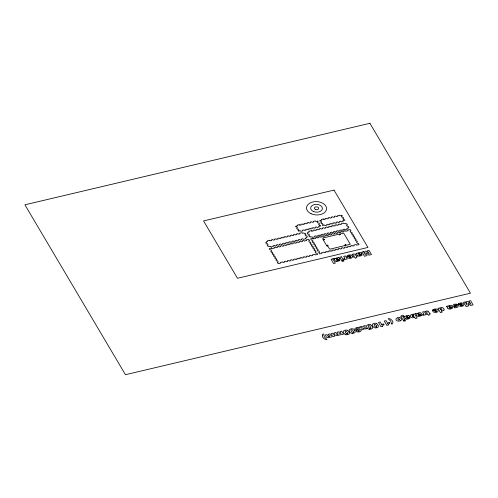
<?xml version="1.0" encoding="UTF-8"?>
<svg xmlns="http://www.w3.org/2000/svg" width="498" height="498" viewBox="0 0 498 498"><rect width="100%" height="100%" fill="white"/><g stroke="black" fill="none" stroke-linecap="round" stroke-linejoin="round"><path stroke-width="0.75" d="M400.977 316.348C401.108 315.228 403.778 314.798 403.567 316.168A1.008 0.672 3.1 0 0 402.863 316.348M344.635 258.325L344.473 257.69A7.321 4.862 3.1 0 0 344.292 257.354L343.688 256.333L345.413 255.928L347.218 258.972L345.612 259.352C345.668 258.443 343.24 261.207 343.664 258.755A1.152 0.766 3.1 0 0 344.772 258.499M423.524 314.001L423.362 313.373A7.321 4.862 3.1 0 0 423.182 313.03L422.578 312.009L424.302 311.605L426.107 314.649L424.501 315.029C424.564 314.095 422.186 316.884 422.547 314.431A1.152 0.766 3.1 0 0 423.655 314.182M347.648 333.486L347.654 333.448A1.127 0.747 3.1 0 0 347.666 333.324L347.536 332.838A9.779 6.493 3.1 0 0 346.757 331.562C344.853 329.776 344.666 332.62 346.303 333.604M353.437 332.116L353.449 332.079A1.127 0.747 3.1 0 0 353.462 331.954L353.325 331.469A9.779 6.493 3.1 0 0 352.553 330.193C350.667 328.4 350.468 331.295 352.098 332.234A0.784 0.523 3.1 0 0 353.518 332.135M370.823 328.008L370.829 327.97A1.127 0.747 3.1 0 0 370.842 327.846L370.711 327.36A9.779 6.493 3.1 0 0 369.933 326.084C368.003 324.31 367.866 327.192 369.479 328.126M376.613 326.638L376.625 326.601A1.127 0.747 3.1 0 0 376.637 326.476L376.5 325.991M359.892 253.768C359.992 252.305 357.159 254.596 359.351 254.092A2.702 1.793 3.1 0 0 359.886 253.793M337.688 259.004C337.644 257.485 335.03 259.931 337.134 259.34A2.702 1.793 3.1 0 0 337.669 259.041L337.656 259.035M339.356 258.972L339.038 259.228A3.816 2.534 3.1 0 1 338.497 259.483L337.476 259.912A5.335 3.542 3.1 0 0 337.102 260.093L336.866 260.224M361.573 253.719L361.255 253.974A3.816 2.534 3.1 0 1 360.72 254.235L359.693 254.659A5.335 3.542 3.1 0 0 359.319 254.845L359.052 254.995M409.53 316.709L409.213 316.965A3.816 2.534 3.1 0 1 408.671 317.22L407.65 317.649A5.335 3.542 3.1 0 0 407.277 317.83L407.009 317.979M421.084 314.008L420.798 314.226A3.816 2.534 3.1 0 1 420.262 314.481L419.285 314.885A5.335 3.542 3.1 0 0 418.862 315.091L418.662 315.203M452.066 306.687L451.779 306.905A3.816 2.534 3.1 0 1 451.244 307.16L450.217 307.59A5.335 3.542 3.1 0 0 449.843 307.77L449.613 307.901M433.154 309.613C434.723 308.648 437.923 308.505 438.24 310.858C437.225 314.599 427.857 310.603 436.142 310.21A1.289 0.853 3.1 0 0 435.682 309.831A0.996 0.66 3.1 0 0 434.461 310.011A1.301 0.865 3.1 0 0 434.281 310.285L432.488 310.59A2.639 1.755 3.1 0 1 433.123 309.6M458.77 303.562C460.345 302.572 463.657 302.467 463.85 304.882C462.673 308.505 453.56 304.521 461.758 304.16A1.289 0.853 3.1 0 0 461.297 303.78A0.996 0.66 3.1 0 0 460.084 303.961A1.301 0.865 3.1 0 0 459.903 304.228L458.11 304.539M449.875 307.017C447.559 307.87 450.354 305.174 450.397 306.712A2.702 1.793 3.1 0 1 449.868 307.011M400.324 320.768L399.801 320.936A4.719 3.131 3.1 0 1 399.315 321.048L398.375 321.129A2.49 1.65 3.1 0 1 396.047 319.94A2.49 1.65 3.1 0 1 396.869 318.135L397.472 317.88M455.857 305.255L457.525 304.751A1.805 1.201 3.1 0 0 456.442 304.203M368.097 324.814L366.87 325.387A1.793 1.189 3.1 0 0 366.59 325.767L366.852 327.304A9.294 6.169 3.1 0 0 367.007 327.578A6.462 4.289 3.1 0 0 367.761 328.518A2.621 1.743 3.1 0 0 368.856 329.166A2.117 1.407 3.1 0 0 369.634 329.259M347.778 334.563L348.886 334.09A2.079 1.382 3.1 0 0 349.247 333.735A1.811 1.208 3.1 0 0 349.366 333.492L349.104 332.122M376.749 327.715L377.858 327.242A2.079 1.382 3.1 0 0 378.212 326.893A1.811 1.208 3.1 0 0 378.337 326.651L378.075 325.275M333.704 258.692L335.397 258.325A1.724 1.145 3.1 0 1 335.727 258.568L335.77 258.63A2.403 1.594 3.1 0 1 336.287 258.126M403.878 316.429L405.571 316.062A1.724 1.145 3.1 0 1 405.901 316.305L405.938 316.367A2.403 1.594 3.1 0 1 406.461 315.863M415.463 313.69L417.156 313.323A1.724 1.145 3.1 0 1 417.486 313.566L417.529 313.634A2.403 1.594 3.1 0 1 418.052 313.124M446.445 306.37L448.138 306.002A1.724 1.145 3.1 0 1 448.468 306.245L448.511 306.314A2.403 1.594 3.1 0 1 449.034 305.803M462.1 304.745L460.333 305.162A1.052 0.697 3.1 0 0 461.297 305.648A1.052 0.697 3.1 0 0 462.287 305.237M382.458 326.371L381.007 326.713L378.474 322.43L380.248 322.013L381.922 324.839M388.253 325.001L386.803 325.343L384.269 321.061L386.043 320.644L387.712 323.47M360.508 254.69C364.791 253.999 360.222 256.806 358.28 256.09A1.787 1.183 3.1 0 1 357.359 255.374M338.291 259.937C342.649 259.221 337.663 262.185 336.019 261.326M455.527 306.463C451.256 307.565 452.999 303.114 456.442 304.216M451.032 307.615C455.365 306.874 450.547 309.837 448.766 309.003A1.787 1.183 3.1 0 1 447.883 308.306M420.051 314.935C424.433 314.151 419.497 317.195 417.785 316.323A1.787 1.183 3.1 0 1 416.901 315.626M408.466 317.674C412.736 317.014 408.117 319.828 406.194 319.062M454.668 305.641L454.35 305.28A0.99 0.66 3.1 0 1 455.882 305.243M456.268 306.388C448.953 308.611 462.038 307.982 456.791 305.479A6.729 4.47 3.1 0 0 455.875 305.542L455.203 305.604A4.781 3.175 3.1 0 1 454.699 305.648M412.444 314.481C410.694 314.02 409.468 316.211 411.105 317.263A2.067 1.37 3.1 0 0 411.703 317.618A2.004 1.332 3.1 0 0 414.535 317.039L415.4 318.508L417.125 318.104L414.629 313.889L413.029 314.269L413.296 314.711M337.744 334.687A0.984 0.654 3.1 0 0 337.905 333.822L337.009 332.228L338.733 331.824L339.723 333.498A1.967 1.307 3.1 0 0 339.922 333.778L341.037 333.486L339.978 331.531L341.703 331.12L343.508 334.17L341.902 334.55C339.966 334.245 335.023 337.986 334.04 332.932L335.764 332.521L336.791 334.264A0.84 0.56 3.1 0 0 337.084 334.55A0.672 0.442 3.1 0 0 337.638 334.619M428 311.244L426.96 310.951L425.205 311.406L425.709 312.171L426.649 312.09L427.427 313.379L426.469 313.603L426.967 314.45L427.925 314.219L428.616 315.39L429.979 314.375L429.65 313.815L430.272 313.665L428.51 311.897A4.084 2.708 3.1 0 0 428.019 311.238M447.048 306.967L447.845 308.312M416.863 315.632L416.067 314.288A2.633 1.749 3.1 0 0 415.494 313.672M405.272 318.371L404.476 317.027A2.633 1.749 3.1 0 0 403.903 316.411M403.1 316.821L404.799 319.685L403.075 320.096L401.326 317.139A5.441 3.611 3.1 0 1 400.952 316.348M357.321 255.381L356.524 254.036A2.633 1.749 3.1 0 0 355.945 253.426L357.614 253.077A1.724 1.145 3.1 0 1 357.944 253.32L357.987 253.382A2.403 1.594 3.1 0 1 358.51 252.872M355.416 254.845L357.178 256.619L356.556 256.769L356.885 257.329L355.522 258.344L354.831 257.173L353.873 257.398L353.375 256.557L354.333 256.333L353.543 255.026L352.615 255.125L352.036 254.391L353.866 253.905L354.906 254.198A4.084 2.708 3.1 0 1 355.398 254.852M389.168 322.418L389.741 323.389A3.872 2.571 3.1 0 0 388.11 324.976M383.952 324.758L383.373 323.787A6.381 4.233 3.1 0 0 381.891 324.82M334.307 259.29L335.098 260.635A1.787 1.183 3.1 0 0 336.013 261.338M329.228 335.864L328.294 334.289L330.018 333.884L331.008 335.559A1.967 1.307 3.1 0 0 331.207 335.839L332.322 335.546L331.263 333.585L332.988 333.181L334.793 336.225L333.187 336.604C331.245 336.312 326.308 340.059 325.325 334.992L327.049 334.581L328.076 336.324A0.84 0.56 3.1 0 0 328.369 336.611A0.672 0.442 3.1 0 0 328.923 336.679M372.28 326.644L372.541 328.02A1.811 1.208 3.1 0 1 372.423 328.263A2.079 1.382 3.1 0 1 372.062 328.612L370.954 329.085A3.393 2.253 3.1 0 1 369.634 329.284M354.9 330.753L355.161 332.122A1.811 1.208 3.1 0 1 355.037 332.371A2.079 1.382 3.1 0 1 354.682 332.72L353.574 333.193A3.393 2.253 3.1 0 1 352.254 333.386M458.135 304.539A2.639 1.755 3.1 0 1 458.739 303.543M462.082 304.745A1.295 0.859 3.1 0 1 462.15 305.193M455.527 306.469A4.607 3.056 3.1 0 1 456.268 306.382M451.176 307.633A1.108 0.735 3.1 0 1 450.385 308.2M446.469 306.351A2.633 1.749 3.1 0 1 447.073 306.961M449.109 305.853A2.596 1.724 3.1 0 1 451.344 305.392A1.338 0.89 3.1 0 1 452.165 306.581M450.416 308.256A0.753 0.498 3.1 0 1 449.47 307.951M443.998 310.042A2.135 1.419 3.1 0 0 444.091 309.376L443.948 308.941A4.532 3.013 3.1 0 0 443.849 308.76A3.175 2.11 3.1 0 0 442.691 307.714L442.579 307.683A1.737 1.152 3.1 0 0 441.321 307.527L441.203 307.546A2.06 1.37 3.1 0 0 440.244 307.889A2.471 1.643 3.1 0 0 439.834 308.449L439.547 308.001L437.947 308.38L440.444 312.595L442.168 312.184L441.296 310.715A1.992 1.326 3.1 0 0 443.948 310.03M436.671 311.294A1.052 0.697 3.1 0 1 435.682 311.698A1.052 0.697 3.1 0 1 434.71 311.213L436.478 310.796A1.295 0.859 3.1 0 1 436.528 311.25M420.194 314.954A1.108 0.735 3.1 0 1 419.403 315.52M418.127 313.174A2.596 1.724 3.1 0 1 420.362 312.713A1.338 0.89 3.1 0 1 421.19 313.902M419.44 315.576A0.753 0.498 3.1 0 1 418.488 315.271M412.45 314.468A2.558 1.699 3.1 0 1 413.284 314.724M413.184 315.408A1.27 0.84 3.1 0 1 413.521 316.796M412.139 315.558A0.784 0.523 3.1 0 1 413.259 315.302M412.842 316.647A1.569 1.04 3.1 0 1 412.207 315.57M413.427 316.728A0.728 0.486 3.1 0 1 412.811 316.672M408.609 317.693A1.108 0.735 3.1 0 1 407.818 318.259M406.187 319.075A1.787 1.183 3.1 0 1 405.316 318.365M406.542 315.913A2.596 1.724 3.1 0 1 408.777 315.452M408.752 315.502A1.338 0.89 3.1 0 1 409.599 316.641M407.85 318.315A0.753 0.498 3.1 0 1 406.903 318.004M403.112 316.821A1.818 1.208 3.1 0 1 402.95 316.467M400.355 320.799A2.577 1.712 3.1 0 0 401.214 318.577A2.384 1.581 3.1 0 0 399.9 317.786M397.504 317.911A3.193 2.117 3.1 0 1 399.913 317.736M387.681 323.457A6.381 4.233 3.1 0 1 389.162 322.411M382.315 326.346A3.872 2.571 3.1 0 1 383.977 324.789M376.594 323.538A5.291 3.511 3.1 0 1 377.951 325.287M376.737 327.703A3.393 2.253 3.1 0 1 375.43 327.914A2.117 1.407 3.1 0 1 374.658 327.79A2.621 1.743 3.1 0 1 373.556 327.149A6.462 4.289 3.1 0 1 372.797 326.209A9.294 6.169 3.1 0 1 372.647 325.935L372.386 324.403A1.793 1.189 3.1 0 1 372.666 324.017L373.892 323.445A2.776 1.843 3.1 0 1 376.6 323.482M376.488 325.991A9.779 6.493 3.1 0 0 375.729 324.715C373.761 322.947 373.674 325.829 375.274 326.756A0.784 0.523 3.1 0 0 376.693 326.657M370.798 324.908A5.291 3.511 3.1 0 1 372.155 326.657M368.122 324.839A2.776 1.843 3.1 0 1 370.811 324.852M370.898 328.026A0.784 0.523 3.1 0 1 369.504 328.12M356.101 330.684A1.606 1.064 3.1 0 0 357.29 331.948L359.033 331.898A6.244 4.146 3.1 0 0 359.344 331.83A3.025 2.011 3.1 0 0 360.826 331.17L360.975 330.89A1.569 1.04 3.1 0 0 360.409 329.682A1.83 1.22 3.1 0 0 359.568 329.483C361.94 325.188 350.667 328.493 356.481 330.199A2.148 1.426 3.1 0 0 356.12 330.684M354.775 330.765A5.291 3.511 3.1 0 0 353.418 329.016A2.776 1.843 3.1 0 0 350.735 328.948L349.49 329.495A1.793 1.189 3.1 0 0 349.21 329.875L349.471 331.407A9.294 6.169 3.1 0 0 349.621 331.687A6.462 4.289 3.1 0 0 350.374 332.627A2.621 1.743 3.1 0 0 351.476 333.274A2.117 1.407 3.1 0 0 352.248 333.367M347.623 330.379A5.291 3.511 3.1 0 1 348.98 332.135M347.766 334.544A3.393 2.253 3.1 0 1 346.459 334.756A2.117 1.407 3.1 0 1 345.687 334.631M345.68 334.644A2.621 1.743 3.1 0 1 344.585 333.996A6.462 4.289 3.1 0 1 343.832 333.056A9.294 6.169 3.1 0 1 343.676 332.776L343.415 331.245A1.793 1.189 3.1 0 1 343.695 330.865L344.921 330.286A2.776 1.843 3.1 0 1 347.635 330.33M347.722 333.504A0.784 0.523 3.1 0 1 346.328 333.592M329.19 335.882A0.984 0.654 3.1 0 1 329.029 336.748M360.652 254.708A1.108 0.735 3.1 0 1 359.861 255.275A0.753 0.498 3.1 0 1 358.946 255.02M358.585 252.922A2.596 1.724 3.1 0 1 360.82 252.461A1.313 0.872 3.1 0 1 361.604 253.009A1.338 0.89 3.1 0 1 361.641 253.65M350.984 257.223A1.052 0.697 3.1 0 1 349.994 257.628A1.052 0.697 3.1 0 1 349.023 257.142L350.791 256.725A1.295 0.859 3.1 0 1 350.841 257.173M338.435 259.956A1.108 0.735 3.1 0 1 337.644 260.522M333.728 258.674A2.633 1.749 3.1 0 1 334.332 259.284M336.368 258.176A2.596 1.724 3.1 0 1 338.603 257.715M338.578 257.765A1.338 0.89 3.1 0 1 339.424 258.898M337.675 260.579A0.753 0.498 3.1 0 1 336.729 260.267M440.406 309.034C442.012 312.072 442.859 307.179 440.406 309.034M406.449 316.89L406.661 317.4L407.308 317.077A2.702 1.793 3.1 0 0 407.843 316.778L407.364 316.286L406.449 316.865M418.04 314.151L418.252 314.661L418.893 314.338A2.702 1.793 3.1 0 0 419.434 314.045L418.955 313.553L418.04 314.107M322.337 335.733L322.735 337.252L323.868 338.559L325.941 339.723L326.999 339.474L324.323 336.897L323.737 333.959L322.679 334.208L322.337 335.733M324.491 239.538C323.594 240.908 323.028 238.324 324.491 239.538M327.995 245.464C327.236 244.076 326.408 246.529 327.995 245.502M340.171 234.602C339.406 235.959 338.615 233.438 340.171 234.589M345.836 244.941C345.22 243.59 344.149 245.944 345.83 244.991M391.465 323.775C392.511 325.157 393.408 322.138 392.511 321.067C391.646 319.648 389.878 318.185 388.185 318.732L390.687 321.029L391.465 323.775M399.738 319.635C396.981 321.864 397.921 316.286 399.738 319.635M352.559 256.7C351.725 260.591 342.076 256.526 350.455 256.14A1.289 0.853 3.1 0 0 349.988 255.76A0.996 0.66 3.1 0 0 348.774 255.941A1.301 0.865 3.1 0 0 348.594 256.215L346.801 256.52A2.639 1.755 3.1 0 1 347.436 255.53C349.03 254.634 352.111 254.397 352.559 256.7M363.808 328.4L363.472 329.452L361.56 329.9L362.245 328.089L359.656 326.875L361.673 326.402L363.086 327.186L363.49 325.972L365.358 325.53L364.661 327.516L367.063 328.599L365.003 329.091L363.808 328.4M323.121 237.951L322.829 239.177L326.943 246.13L328.064 246.479L329.495 248.907L330.168 249.118L350.287 244.238L343.632 233.101L323.121 237.951M369.902 123.292L24.9 204.809L125.465 374.708L470.467 293.191L369.902 123.292M334.021 190.112L203.545 220.938L237.484 278.282L367.96 247.45L334.021 190.112M299.217 224.698L297.182 225.177L297.555 225.818L295.519 226.297L295.868 226.895L296.814 226.671L297.543 227.903L296.596 228.121L297.331 229.354L298.271 229.136L298.999 230.369L298.059 230.586L298.408 231.184L300.45 230.699L300.823 231.34L302.865 230.854L302.485 230.219L304.054 229.846L304.434 230.487L306.002 230.113L305.623 229.478L307.191 229.105L307.571 229.746L309.14 229.373L308.76 228.738L310.329 228.364L310.702 229.005L312.271 228.632L311.897 227.997L313.466 227.623L313.84 228.265L315.408 227.891L315.035 227.256L316.604 226.883L316.977 227.524L319.019 227.038L318.639 226.403L320.681 225.924L320.326 225.326L319.386 225.55L318.658 224.318L319.598 224.094L318.869 222.861L317.929 223.085L317.195 221.853L318.141 221.629L317.786 221.037L315.751 221.517L315.371 220.882L313.329 221.361L313.709 222.002L312.14 222.369L311.767 221.735L310.198 222.102L310.571 222.743L309.003 223.11L308.629 222.475L307.061 222.843L307.434 223.484L305.865 223.851L305.492 223.216L303.923 223.583L304.303 224.225L302.734 224.592L302.354 223.957L300.786 224.324L301.166 224.965L299.597 225.333L299.217 224.698M323.37 218.989L321.328 219.475L321.708 220.11L319.666 220.589L320.021 221.187L320.961 220.963L321.689 222.195L320.749 222.419L321.478 223.652L322.418 223.428L323.146 224.66L322.206 224.884L322.561 225.476L324.596 224.996L324.976 225.631L327.012 225.152L326.638 224.511L328.207 224.144L328.58 224.779L330.149 224.411L329.776 223.77L331.344 223.403L331.718 224.038L333.286 223.67L332.907 223.029L334.475 222.662L334.855 223.297L336.424 222.93L336.044 222.289L337.613 221.921L337.993 222.556L339.561 222.183L339.182 221.548L340.75 221.18L341.13 221.815L343.166 221.336L342.792 220.695L344.828 220.216L344.479 219.618L343.533 219.842L342.805 218.61L343.745 218.385L343.016 217.159L342.076 217.377L341.348 216.144L342.288 215.927L341.939 215.329L339.897 215.815L339.524 215.173L337.482 215.659L337.862 216.294L336.293 216.661L335.913 216.026L334.345 216.4L334.724 217.035L333.156 217.402L332.776 216.767L331.207 217.14L331.587 217.775L330.018 218.149L329.639 217.508L328.076 217.881L328.45 218.516L326.881 218.89L326.507 218.249L324.939 218.622L325.312 219.257L323.744 219.63L323.37 218.989M269.81 240.241L267.376 240.814L267.756 241.449L266.262 241.804L266.617 242.401L265.677 242.619L266.405 243.852L267.345 243.628L268.073 244.86L267.133 245.084L267.862 246.317L268.802 246.093L269.157 246.691L270.644 246.336L271.024 246.977L273.452 246.398L273.078 245.763L274.647 245.39L275.021 246.031L276.589 245.657L276.209 245.022L277.778 244.649L278.158 245.29L279.727 244.916L279.347 244.281L280.916 243.908L281.295 244.549L282.864 244.176L282.484 243.541L284.053 243.167L284.433 243.808L286.001 243.435L285.622 242.8L287.19 242.426L287.57 243.068L289.133 242.694L288.759 242.059L290.328 241.686L290.701 242.321L292.27 241.953L291.896 241.318L293.465 240.945L293.839 241.58L295.407 241.213L295.034 240.578L296.596 240.204L296.976 240.839L298.545 240.472L298.165 239.831L299.734 239.463L300.113 240.098L301.682 239.731L301.302 239.09L302.871 238.723L303.251 239.357L305.679 238.785L305.305 238.15L306.793 237.795L306.438 237.204L307.384 236.98L306.65 235.747L305.71 235.971L304.981 234.739L305.921 234.514L305.193 233.282L304.253 233.506L303.898 232.908L302.411 233.263L302.037 232.628L299.603 233.201L299.983 233.836L298.414 234.209L298.034 233.568L296.466 233.942L296.845 234.577L295.277 234.95L294.897 234.309L293.328 234.683L293.708 235.317L292.139 235.691L291.76 235.05L290.197 235.423L290.571 236.058L289.002 236.432L288.628 235.797L287.06 236.164L287.433 236.799L285.864 237.173L285.491 236.538L283.922 236.905L284.296 237.54L282.733 237.913L282.354 237.278L280.785 237.646L281.165 238.287L279.596 238.654L279.216 238.019L277.647 238.386L278.027 239.028L276.458 239.395L276.079 238.76L274.51 239.127L274.89 239.768L273.321 240.136L272.941 239.501L271.379 239.868L271.752 240.509L270.184 240.876L269.81 240.241M311.331 230.667L308.903 231.246L309.283 231.881L307.789 232.236L308.144 232.827L307.204 233.052L307.932 234.284L308.872 234.06L309.6 235.293L308.66 235.517L309.389 236.749L310.329 236.525L310.684 237.116L312.171 236.768L312.551 237.403L314.979 236.83L314.605 236.195L316.168 235.822L316.547 236.457L318.116 236.089L317.736 235.454L319.305 235.081L319.685 235.716L321.254 235.349L320.874 234.707L322.443 234.34L322.822 234.975L324.391 234.608L324.011 233.967L325.58 233.599L325.96 234.234L327.522 233.867L327.149 233.226L328.717 232.859L329.091 233.494L330.66 233.126L330.286 232.485L331.855 232.118L332.228 232.753L333.797 232.385L333.423 231.744L334.986 231.377L335.366 232.012L336.934 231.645L336.555 231.004L338.123 230.636L338.503 231.271L340.072 230.898L339.692 230.263L341.261 229.895L341.64 230.53L343.209 230.157L342.829 229.522L344.398 229.155L344.778 229.79L347.206 229.217L346.826 228.576L348.32 228.227L347.965 227.63L348.905 227.405L348.177 226.179L347.237 226.397L346.508 225.164L347.448 224.947L346.72 223.714L345.78 223.938L345.425 223.341L343.937 223.695L343.558 223.054L341.13 223.633L341.504 224.268L339.941 224.635L339.561 224L337.993 224.374L338.372 225.009L336.804 225.376L336.424 224.741L334.855 225.115L335.235 225.75L333.666 226.117L333.286 225.482L331.718 225.855L332.098 226.49L330.529 226.864L330.149 226.223L328.587 226.596L328.96 227.231L327.391 227.605L327.018 226.964L325.449 227.337L325.823 227.972L324.254 228.345L323.881 227.704L322.312 228.078L322.685 228.713L321.123 229.086L320.743 228.445L319.174 228.819L319.554 229.454L317.985 229.827L317.606 229.186L316.037 229.559L316.417 230.194L314.848 230.568L314.468 229.927L312.9 230.3L313.279 230.935L311.711 231.309L311.331 230.667M271.653 248.035L269.219 248.608L270.041 249.99L270.98 249.766L271.796 251.148L270.856 251.372L271.485 252.43L272.425 252.212L273.053 253.27L272.113 253.494L272.742 254.559L273.682 254.335L274.311 255.393L273.371 255.617L274 256.682L274.94 256.458L275.568 257.522L274.628 257.74L275.257 258.804L276.197 258.58L276.826 259.645L275.886 259.869L276.514 260.927L277.454 260.703L278.27 262.085L277.33 262.309L278.145 263.691L280.573 263.112L280.2 262.477L282.627 261.904L283.007 262.539L284.576 262.172L284.196 261.531L285.765 261.164L286.145 261.799L287.713 261.431L287.334 260.79L288.902 260.423L289.282 261.058L290.851 260.684L290.471 260.049L292.04 259.682L292.413 260.317L293.982 259.944L293.608 259.309L295.177 258.941L295.551 259.576L297.119 259.203L296.746 258.568L298.314 258.194L298.688 258.836L300.257 258.462L299.877 257.827L301.446 257.454L301.825 258.095L303.394 257.721L303.014 257.086L304.583 256.713L304.963 257.354L306.531 256.98L306.152 256.346L307.72 255.972L308.1 256.613L309.669 256.24L309.289 255.605L310.858 255.231L311.238 255.872L312.8 255.499L312.427 254.864L314.854 254.285L315.234 254.926L317.662 254.354L316.846 252.972L315.906 253.196L315.091 251.814L316.031 251.59L315.402 250.525L314.462 250.749L313.833 249.691L314.773 249.467L314.145 248.402L313.205 248.626L312.576 247.562L313.516 247.344L312.887 246.28L311.947 246.504L311.318 245.439L312.258 245.221L311.63 244.157L310.69 244.381L310.061 243.317L311.001 243.092L310.372 242.034L309.432 242.258L308.617 240.876L309.557 240.652L308.741 239.27L306.307 239.849L306.687 240.484L304.253 241.057L303.88 240.422L302.311 240.789L302.684 241.43L301.116 241.798L300.742 241.163L299.174 241.53L299.547 242.171L297.985 242.538L297.605 241.904L296.036 242.271L296.416 242.912L294.847 243.279L294.467 242.644L292.899 243.018L293.278 243.653L291.71 244.02L291.33 243.385L289.761 243.759L290.141 244.394L288.572 244.761L288.199 244.126L286.63 244.499L287.004 245.134L285.435 245.508L285.061 244.867L283.493 245.24L283.866 245.875L282.298 246.249L281.924 245.607L280.355 245.981L280.729 246.616L279.166 246.989L278.787 246.348L277.218 246.722L277.598 247.357L276.029 247.73L275.649 247.089L274.081 247.462L274.46 248.097L272.026 248.67L271.653 248.035M313.049 238.256L310.621 238.828L311.437 240.21L312.377 239.986L313.198 241.368L312.252 241.586L312.881 242.651L313.827 242.426L314.456 243.491L313.51 243.715L314.138 244.773L315.078 244.549L315.707 245.614L314.767 245.838L315.396 246.896L316.336 246.678L316.965 247.736L316.025 247.96L316.653 249.019L317.593 248.801L318.222 249.859L317.282 250.083L317.911 251.148L318.851 250.924L319.672 252.305L318.726 252.523L319.548 253.905L321.976 253.333L321.602 252.698L324.03 252.119L324.41 252.76L325.978 252.386L325.599 251.751L327.167 251.378L327.541 252.019L329.11 251.646L328.736 251.011L330.305 250.637L330.678 251.278L332.247 250.905L331.873 250.27L333.442 249.896L333.816 250.531L335.384 250.164L335.005 249.529L336.573 249.156L336.953 249.791L338.522 249.423L338.142 248.788L339.711 248.415L340.09 249.05L341.659 248.683L341.279 248.041L342.848 247.674L343.228 248.309L344.797 247.942L344.417 247.301L345.986 246.933L346.359 247.568L347.928 247.201L347.554 246.56L349.123 246.193L349.496 246.827L351.065 246.46L350.692 245.819L352.26 245.452L352.634 246.087L354.203 245.719L353.823 245.078L356.257 244.506L356.636 245.141L359.064 244.568L358.249 243.186L357.309 243.41L356.487 242.028L357.427 241.81L356.798 240.746L355.858 240.97L355.23 239.905L356.176 239.681L355.547 238.623L354.601 238.847L353.972 237.783L354.918 237.558L354.29 236.5L353.343 236.718L352.721 235.66L353.661 235.436L353.032 234.377L352.092 234.595L351.464 233.537L352.403 233.313L351.775 232.249L350.835 232.473L350.013 231.091L350.959 230.873L350.138 229.491L347.71 230.064L348.083 230.699L345.656 231.277L345.276 230.636L343.707 231.01L344.087 231.645L342.518 232.018L342.145 231.377L340.576 231.751L340.949 232.385L339.381 232.759L339.007 232.118L337.439 232.491L337.812 233.126L336.243 233.5L335.87 232.865L334.301 233.232L334.675 233.867L333.112 234.241L332.732 233.606L331.164 233.973L331.544 234.608L329.975 234.981L329.595 234.346L328.026 234.714L328.406 235.355L326.837 235.722L326.458 235.087L324.889 235.454L325.269 236.096L323.7 236.463L323.32 235.828L321.758 236.195L322.131 236.836L320.563 237.204L320.189 236.569L318.62 236.936L318.994 237.577L317.425 237.944L317.052 237.309L315.483 237.677L315.857 238.318L313.429 238.891L313.049 238.256M332.82 258.904L331.095 259.309L333.592 263.523L335.316 263.118L332.82 258.904M341.485 256.856L339.76 257.261L341.566 260.311L343.29 259.9L341.485 256.856M363.515 251.646L361.934 252.019L364.43 256.24L366.964 255.636L366.428 252.847L368.918 255.175L371.464 254.571L368.974 250.357L367.393 250.731L369.298 253.955L366.161 251.023L364.741 251.359L365.42 254.87L363.515 251.646M343.502 260.255L341.777 260.666L342.257 261.475L343.981 261.07L343.502 260.255M465.144 301.95L463.563 302.323L466.06 306.538L468.599 305.94L468.058 303.151L470.554 305.479L473.1 304.876L470.604 300.661L469.023 301.035L470.934 304.259L467.796 301.327L466.377 301.664L467.056 305.174L465.144 301.95M405.011 320.04L403.287 320.451L403.766 321.26L405.49 320.855L405.011 320.04M313.267 211.451A5.908 3.922 3.1 0 0 322.424 208.706A5.908 3.922 3.1 0 0 313.914 204.684A5.908 3.922 3.1 0 0 313.267 211.451M315.296 209.421A2.166 1.438 3.1 0 0 318.689 208.469A2.166 1.438 3.1 0 0 315.62 206.95A2.166 1.438 3.1 0 0 315.296 209.421M311.113 213.735A10.041 6.667 3.1 0 0 326.557 208.899A10.041 6.667 3.1 0 0 311.935 202.213A10.041 6.667 3.1 0 0 311.113 213.735M358.087 331.089A0.809 0.535 3.1 0 0 359.338 330.716A0.809 0.535 3.1 0 0 358.174 330.162A0.809 0.535 3.1 0 0 358.087 331.089M356.929 329.371A0.971 0.647 3.1 0 0 358.442 328.935A0.971 0.647 3.1 0 0 357.054 328.263A0.971 0.647 3.1 0 0 356.929 329.371"/></g></svg>
